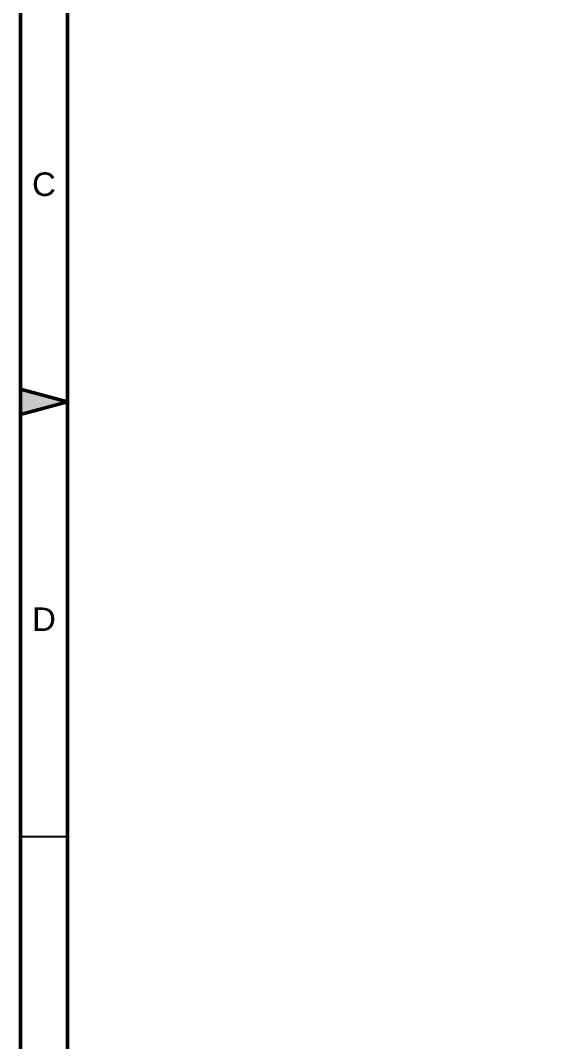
# Model space of a CAD drawing. Header units: millimetres. Extents: x 315178 to 535220, y 80241 to 421603.
# Drawn here: x 315178 to 381998, y 170138 to 299080 of the extents above; entities that cross this region are included whole.
import ezdxf

# ---------------------------------------------------------------- set-up
doc = ezdxf.new("R2010")
doc.units = ezdxf.units.MM
doc.layers.add('01 grueso', color=2, linetype='Continuous', lineweight=50, plot=False)
doc.layers.add('03 fina', color=3, linetype='Continuous', lineweight=25, plot=False)
doc.layers.add('05 Cotas', color=6, linetype='Continuous', lineweight=25)

msp = doc.modelspace()

# ---------------------------------------------------------------- hatches: boundary and pattern name
at = {"layer": '01 grueso'}
h = msp.add_hatch(color=256, dxfattribs=at)
h.dxf.hatch_style = 1
h.paths.add_polyline_path([(315178, 252515), (315178, 249328), (321125, 250922)])

# ---------------------------------------------------------------- linework, layer by layer
for p, q in [((321125, 415656), (321125, 86188)), ((321125, 250922), (315178, 252515)), ((321125, 250922), (315178, 249328))]:
    msp.add_line(p, q, dxfattribs=at)
msp.add_lwpolyline([(315178, 80241), (535220, 80241), (535220, 421603), (315178, 421603)], close=True, dxfattribs=at)
at = {"layer": '03 fina'}
msp.add_line((321125, 196010), (315178, 196010), dxfattribs=at)

# ---------------------------------------------------------------- texts
at = {"layer": '05 Cotas', "char_height": 2973.54, "attachment_point": 5}
for s, insert in [('{\\fArial|b0|i0|c0|p34;\\C4;C}', (318151, 278377)), ('{\\fArial|b0|i0|c0|p34;\\C4;D}', (318151, 223466))]:
    msp.add_mtext_dynamic_manual_height_columns(s, width=2973.54, gutter_width=14868, heights=[0], dxfattribs=dict(at, insert=insert))

doc.saveas('drawing.dxf')
